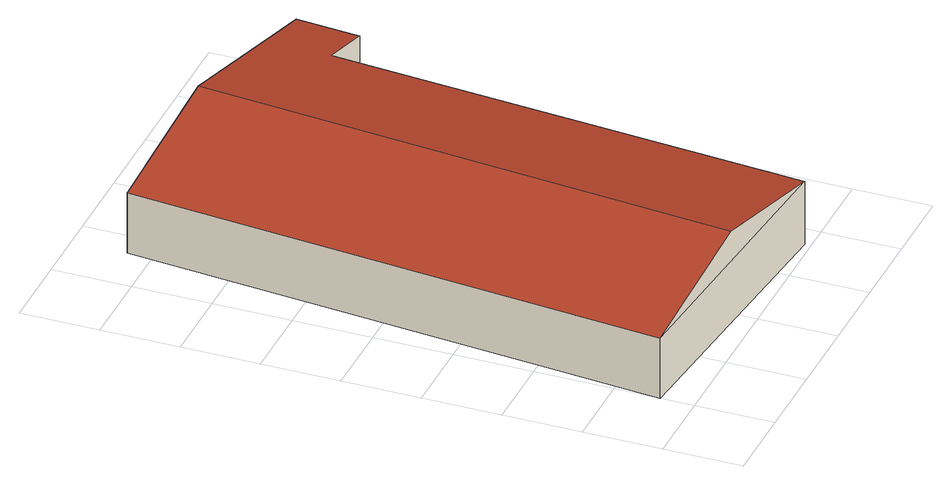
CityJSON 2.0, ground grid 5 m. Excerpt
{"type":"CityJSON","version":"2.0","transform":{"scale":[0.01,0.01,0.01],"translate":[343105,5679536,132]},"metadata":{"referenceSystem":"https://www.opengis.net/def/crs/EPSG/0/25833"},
"CityObjects":{
"building1":{"type":"Building","attributes":{"Dachtyp_tdc":"tdcFreeFormRoof","Gemeindeschluessel":14729160,"Dachneigung":11.66,"QualitaetDacherkennung":89,"Geometrietyp2DReferenz":"3000","function":"31001_2000","roofType":"5000","measuredHeight":6.25},"geometry":[{"type":"MultiSurface","lod":"2","boundaries":[[[0,1,2,3]],[[1,4,5,2]],[[4,6,7,5]],[[6,8,9,7]],[[8,10,11,9]],[[10,12,13,11]],[[12,0,3,13]],[[14,15,1,0]],[[8,6,4,15,14,12,10]],[[4,1,15]],[[0,12,14]],[[3,2,5,7,9,11,13]]],"semantics":{"surfaces":[{"type":"WallSurface"},{"type":"RoofSurface"},{"type":"GroundSurface"}],"values":[0,0,0,0,0,0,0,1,1,0,0,2]}}]}
},
"vertices":[
[4,213,421],[331,3654,421],[331,3654,8],[4,213,8],[2185,3480,438],[2185,3480,8],[2494,3453,374],[2494,3453,8],[2459,3045,373],[2459,3045,8],[2097,3076,448],[2097,3076,8],[1850,42,439],[1850,42,8],[914,129,633],[1241,3569,633]
]}
